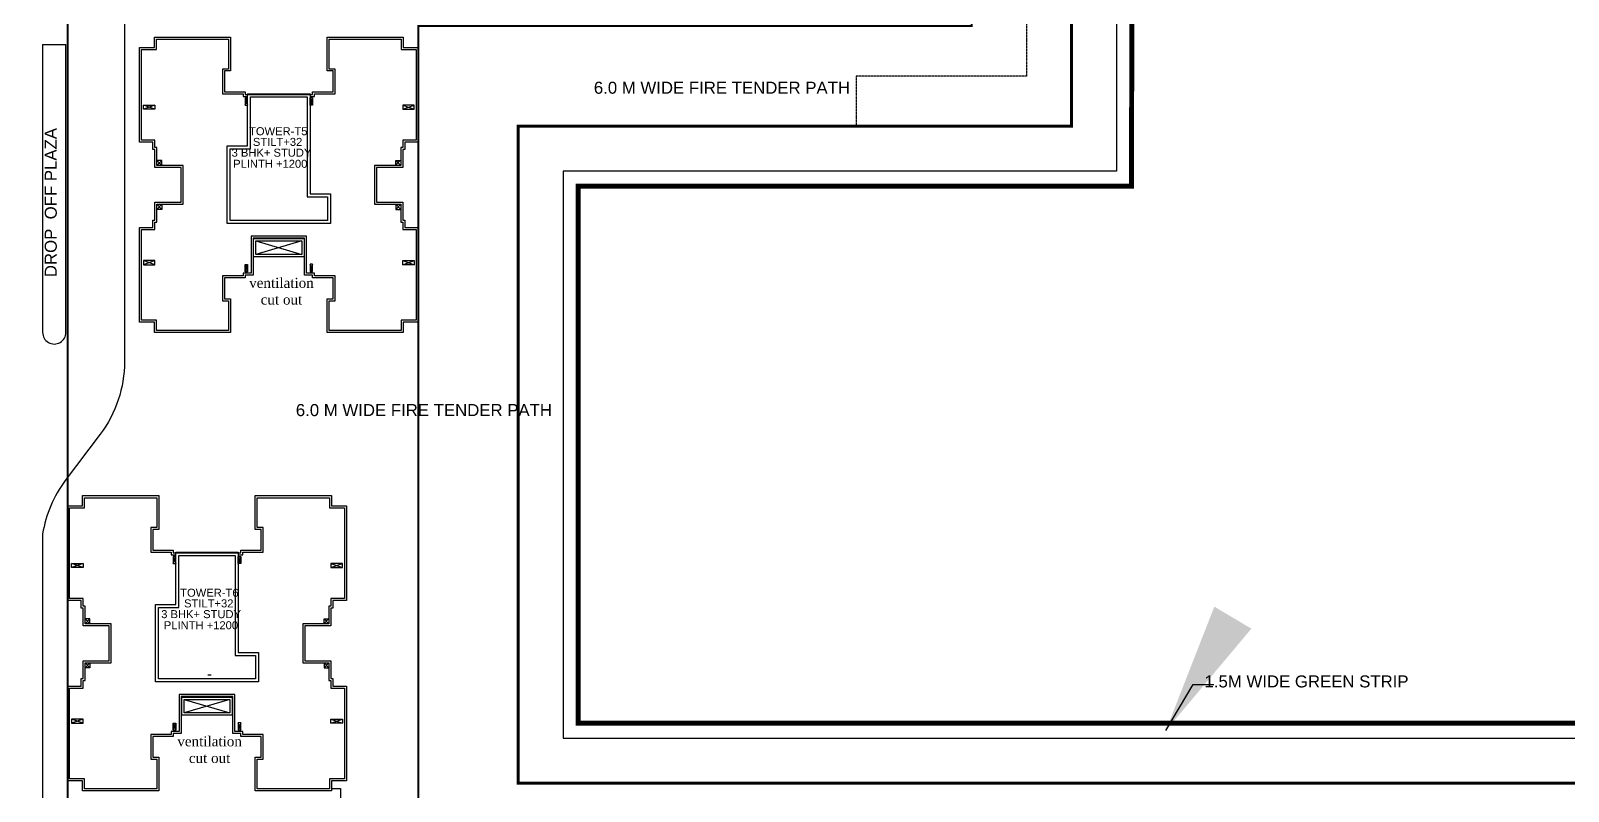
# Model space of a CAD drawing. Header units: millimetres. Extents: x 2061841 to 105821645, y -77612 to 48520811.
# Drawn here: x 105689495 to 105693013, y 48457421 to 48459160 of the extents above; entities that cross this region are included whole.
import ezdxf

# ---------------------------------------------------------------- set-up
doc = ezdxf.new("R2010")
doc.units = ezdxf.units.MM
doc.header["$LTSCALE"] = 10
doc.header["$MEASUREMENT"] = 0
for name, pattern in [('CENTER', [2, 1.25, -0.25, 0.25, -0.25]), ('DASHDOT', [1, 0.5, -0.25, 0, -0.25]), ('HIDDEN', [0.375, 0.25, -0.125])]:
    doc.linetypes.add(name, pattern=pattern)
for name, color, linetype in [('AC-GRND', 1, 'Continuous'), ('AC-ROAD', 4, 'Continuous'), ('S-OPENING', 6, 'Continuous'), ('SHEET-TEXT', 7, 'Continuous')]:
    doc.layers.add(name, color=color, linetype=linetype)
doc.styles.add('Century', font='swiss.ttf')
doc.styles.add('DIM', font='arial.ttf')
doc.styles.add('Times', font='times.ttf')
doc.dimstyles.new('Dim-0300', dxfattribs={"dimscale": 300, "dimtxt": 1.5, "dimasz": 1, "dimexe": 0.75, "dimexo": 0.5, "dimgap": 0.75, "dimtad": 1, "dimdec": 0, "dimzin": 1, "dimdsep": 46, "dimtxsty": 'DIM', "dimblk": 'ARCHTICK', "dimcen": 2, "dimdle": 0.75, "dimclrd": 54, "dimclre": 54, "dimclrt": 256, "dimazin": 2, "dimtfac": 1, "dimtdec": 0, "dimtix": 1, "dimtmove": 0, "dimatfit": 3, "dimfxl": 1, "dimlwd": -1, "dimlwe": -1, "dimarcsym": 0})

# ---------------------------------------------------------------- blocks, each defined once
blk = doc.blocks.new('_ArchTick')
at = {"color": 0, "linetype": 'ByBlock', "const_width": 0.15}
blk.add_lwpolyline([(-0.5, -0.5), (0.5, 0.5)], dxfattribs=at)
blk = doc.blocks.new('A$C82ecaa04')
at = {"layer": 'AC-GRND', "color": 2, "linetype": 'HIDDEN', "ltscale": 5}
blk.add_lwpolyline([(52671, -54347), (52671, -66347), (96841, -66047), (146543, -109977), (146544, -130680), (142044, -130680), (142044, -170041), (125008, -170041), (125008, -175041), (91225, -175041), (91225, -240684), (225330, -240684)], dxfattribs=at)
blk = doc.blocks.new('TOWER-A TYPICAL FLOOR FRAMING PLAN N')
at = {"layer": 'AC-ROAD', "elevation": 101.1}
blk.add_lwpolyline([(102927183.8, 48555442.4), (102927203.8, 48555442.4), (102927203.8, 48555034.8)], dxfattribs=at)
at = {"layer": 'SHEET-TEXT', "color": 8}
for p, q in [((102926522.1, 48557142.8, 101.1), (102926522.1, 48556485.1, 101.1)), ((102926522.1, 48557142.8, 101.1), (102926575.4, 48557142.8, 101.1)), ((102926575.4, 48556485.1, 101.1), (102926575.4, 48557142.8, 101.1)), ((102926522.1, 48555557.9, 101.1), (102926522.1, 48554701.4, 101.1))]:
    blk.add_line(p, q, dxfattribs=at)
at = {"layer": 'SHEET-TEXT', "ltscale": 0.5}
for p, q in [((102926748.2, 48556924.5, 101.1), (102926748.2, 48557131.7, 101.1)), ((102926748.2, 48557131.7, 101.1), (102926782.5, 48557131.7, 101.1)), ((102926782.5, 48557131.7, 101.1), (102926782.5, 48557155.1, 101.1)), ((102926782.5, 48557155.1, 101.1), (102926947.5, 48557155.1, 101.1)), ((102926947.5, 48557155.1, 101.1), (102926947.5, 48557087, 101.1)), ((102927177.5, 48557087, 101.1), (102927177.5, 48557155.1, 101.1)), ((102927177.5, 48557155.1, 101.1), (102927342.4, 48557155.1, 101.1)), ((102927342.4, 48557155.1, 101.1), (102927342.4, 48557131.7, 101.1)), ((102927342.4, 48557131.7, 101.1), (102927376.8, 48557131.7, 101.1)), ((102927376.8, 48557131.7, 101.1), (102927376.8, 48556924.5, 101.1)), ((102926947.5, 48557087, 101.1), (102926933.8, 48557087, 101.1)), ((102926933.8, 48557087, 101.1), (102926933.8, 48557030.3, 101.1)), ((102927191.2, 48557087, 101.1), (102927177.5, 48557087, 101.1)), ((102927191.2, 48557030.3, 101.1), (102927191.2, 48557087, 101.1)), ((102926933.8, 48557030.3, 101.1), (102926980.7, 48557030.3, 101.1)), ((102926980.7, 48557030.3, 101.1), (102926980.7, 48557024.5, 101.1)), ((102926980.7, 48557024.5, 101.1), (102926991, 48557024.5, 101.1)), ((102927134, 48557024.5, 101.1), (102927144.3, 48557024.5, 101.1)), ((102927144.3, 48557024.5, 101.1), (102927144.3, 48557030.3, 101.1)), ((102927144.3, 48557030.3, 101.1), (102927191.2, 48557030.3, 101.1)), ((102926779.1, 48556924.5, 101.1), (102926748.2, 48556924.5, 101.1)), ((102926779.1, 48556907.3, 101.1), (102926779.1, 48556924.5, 101.1)), ((102927376.8, 48556924.5, 101.1), (102927345.9, 48556924.5, 101.1)), ((102927345.9, 48556924.5, 101.1), (102927345.9, 48556907.3, 101.1)), ((102926783.6, 48556907.3, 101.1), (102926779.1, 48556907.3, 101.1)), ((102926783.6, 48556866.7, 101.1), (102926783.6, 48556907.3, 101.1)), ((102927345.9, 48556907.3, 101.1), (102927341.3, 48556907.3, 101.1)), ((102927341.3, 48556907.3, 101.1), (102927341.3, 48556866.7, 101.1)), ((102926843.4, 48556866.7, 101.1), (102926783.6, 48556866.7, 101.1)), ((102926843.4, 48556822.2, 101.1), (102926843.4, 48556866.7, 101.1)), ((102927341.3, 48556866.7, 101.1), (102927281.6, 48556866.7, 101.1)), ((102927281.6, 48556866.7, 101.1), (102927281.6, 48556822.2, 101.1)), ((102926843.4, 48556777.7, 101.1), (102926843.4, 48556822.2, 101.1)), ((102927281.6, 48556822.2, 101.1), (102927281.6, 48556777.7, 101.1)), ((102926783.6, 48556737.1, 101.1), (102926783.6, 48556777.7, 101.1)), ((102926783.6, 48556777.7, 101.1), (102926843.4, 48556777.7, 101.1)), ((102927281.6, 48556777.7, 101.1), (102927341.3, 48556777.7, 101.1)), ((102927341.3, 48556777.7, 101.1), (102927341.3, 48556737.1, 101.1)), ((102926779.1, 48556719.9, 101.1), (102926779.1, 48556737.1, 101.1)), ((102926779.1, 48556737.1, 101.1), (102926783.6, 48556737.1, 101.1)), ((102927341.3, 48556737.1, 101.1), (102927345.9, 48556737.1, 101.1)), ((102927345.9, 48556737.1, 101.1), (102927345.9, 48556719.9, 101.1)), ((102926748.2, 48556512.7, 101.1), (102926748.2, 48556719.9, 101.1)), ((102926748.2, 48556719.9, 101.1), (102926779.1, 48556719.9, 101.1)), ((102927126, 48556705, 101.1), (102926999, 48556705, 101.1)), ((102926999, 48556705, 101.1), (102926999, 48556620.5, 101.1)), ((102927126, 48556620.5, 101.1), (102927126, 48556705, 101.1)), ((102927345.9, 48556719.9, 101.1), (102927376.8, 48556719.9, 101.1)), ((102927376.8, 48556719.9, 101.1), (102927376.8, 48556512.7, 101.1)), ((102926980.7, 48556614.1, 101.1), (102926933.8, 48556614.1, 101.1)), ((102926933.8, 48556614.1, 101.1), (102926933.8, 48556557.3, 101.1)), ((102926999, 48556620.5, 101.1), (102926980.7, 48556620.5, 101.1)), ((102926980.7, 48556620.5, 101.1), (102926980.7, 48556614.1, 101.1)), ((102927144.3, 48556620.5, 101.1), (102927126, 48556620.5, 101.1)), ((102927144.3, 48556614.1, 101.1), (102927144.3, 48556620.5, 101.1)), ((102927191.2, 48556614.1, 101.1), (102927144.3, 48556614.1, 101.1)), ((102927191.2, 48556557.3, 101.1), (102927191.2, 48556614.1, 101.1)), ((102926933.8, 48556557.3, 101.1), (102926947.5, 48556557.3, 101.1)), ((102926947.5, 48556557.3, 101.1), (102926947.5, 48556489.2, 101.1)), ((102927177.5, 48556489.2, 101.1), (102927177.5, 48556557.3, 101.1)), ((102927177.5, 48556557.3, 101.1), (102927191.2, 48556557.3, 101.1)), ((102926782.5, 48556512.7, 101.1), (102926748.2, 48556512.7, 101.1)), ((102926782.5, 48556489.2, 101.1), (102926782.5, 48556512.7, 101.1)), ((102927376.8, 48556512.7, 101.1), (102927342.4, 48556512.7, 101.1)), ((102927342.4, 48556512.7, 101.1), (102927342.4, 48556489.2, 101.1)), ((102926947.5, 48556489.2, 101.1), (102926782.5, 48556489.2, 101.1)), ((102927342.4, 48556489.2, 101.1), (102927177.5, 48556489.2, 101.1)), ((102926618.2, 48556083.7, 101.1), (102926618.2, 48556107.1, 101.1)), ((102926618.2, 48556107.1, 101.1), (102926783.1, 48556107.1, 101.1)), ((102926783.1, 48556107.1, 101.1), (102926783.1, 48556039, 101.1)), ((102927013.1, 48556039, 101.1), (102927013.1, 48556107.1, 101.1)), ((102927013.1, 48556107.1, 101.1), (102927178.1, 48556107.1, 101.1)), ((102927178.1, 48556107.1, 101.1), (102927178.1, 48556083.7, 101.1)), ((102926583.8, 48555876.5, 101.1), (102926583.8, 48556083.7, 101.1)), ((102926583.8, 48556083.7, 101.1), (102926618.2, 48556083.7, 101.1)), ((102927178.1, 48556083.7, 101.1), (102927212.4, 48556083.7, 101.1)), ((102927212.4, 48556083.7, 101.1), (102927212.4, 48555876.5, 101.1)), ((102926783.1, 48556039, 101.1), (102926769.4, 48556039, 101.1)), ((102926769.4, 48556039, 101.1), (102926769.4, 48555982.3, 101.1)), ((102927026.8, 48556039, 101.1), (102927013.1, 48556039, 101.1)), ((102927026.8, 48555982.3, 101.1), (102927026.8, 48556039, 101.1)), ((102926769.4, 48555982.3, 101.1), (102926816.3, 48555982.3, 101.1)), ((102926816.3, 48555982.3, 101.1), (102926816.3, 48555976.5, 101.1)), ((102926816.3, 48555976.5, 101.1), (102926826.6, 48555976.5, 101.1)), ((102926969.6, 48555976.5, 101.1), (102926979.9, 48555976.5, 101.1)), ((102926979.9, 48555976.5, 101.1), (102926979.9, 48555982.3, 101.1)), ((102926979.9, 48555982.3, 101.1), (102927026.8, 48555982.3, 101.1)), ((102926614.7, 48555876.5, 101.1), (102926583.8, 48555876.5, 101.1)), ((102926614.7, 48555859.3, 101.1), (102926614.7, 48555876.5, 101.1)), ((102926619.3, 48555859.3, 101.1), (102926614.7, 48555859.3, 101.1)), ((102926619.3, 48555818.7, 101.1), (102926619.3, 48555859.3, 101.1)), ((102927181.5, 48555859.3, 101.1), (102927176.9, 48555859.3, 101.1)), ((102927176.9, 48555859.3, 101.1), (102927176.9, 48555818.7, 101.1)), ((102927212.4, 48555876.5, 101.1), (102927181.5, 48555876.5, 101.1)), ((102927181.5, 48555876.5, 101.1), (102927181.5, 48555859.3, 101.1)), ((102926679, 48555818.7, 101.1), (102926619.3, 48555818.7, 101.1)), ((102926679, 48555774.2, 101.1), (102926679, 48555818.7, 101.1)), ((102927176.9, 48555818.7, 101.1), (102927117.2, 48555818.7, 101.1)), ((102927117.2, 48555818.7, 101.1), (102927117.2, 48555774.2, 101.1)), ((102926679, 48555729.7, 101.1), (102926679, 48555774.2, 101.1)), ((102927117.2, 48555774.2, 101.1), (102927117.2, 48555729.7, 101.1)), ((102926619.3, 48555689, 101.1), (102926619.3, 48555729.7, 101.1)), ((102926619.3, 48555729.7, 101.1), (102926679, 48555729.7, 101.1)), ((102927117.2, 48555729.7, 101.1), (102927176.9, 48555729.7, 101.1)), ((102927176.9, 48555729.7, 101.1), (102927176.9, 48555689, 101.1)), ((102926614.7, 48555671.9, 101.1), (102926614.7, 48555689, 101.1)), ((102926614.7, 48555689, 101.1), (102926619.3, 48555689, 101.1)), ((102927176.9, 48555689, 101.1), (102927181.5, 48555689, 101.1)), ((102927181.5, 48555689, 101.1), (102927181.5, 48555671.9, 101.1)), ((102926583.8, 48555464.7, 101.1), (102926583.8, 48555671.9, 101.1)), ((102926583.8, 48555671.9, 101.1), (102926614.7, 48555671.9, 101.1)), ((102926961.6, 48555657, 101.1), (102926834.6, 48555657, 101.1)), ((102926834.6, 48555657, 101.1), (102926834.6, 48555572.5, 101.1)), ((102926961.6, 48555572.5, 101.1), (102926961.6, 48555657, 101.1)), ((102927181.5, 48555671.9, 101.1), (102927212.4, 48555671.9, 101.1)), ((102927212.4, 48555671.9, 101.1), (102927212.4, 48555464.7, 101.1)), ((102926816.3, 48555566.1, 101.1), (102926769.4, 48555566.1, 101.1)), ((102926769.4, 48555566.1, 101.1), (102926769.4, 48555509.3, 101.1)), ((102926834.6, 48555572.5, 101.1), (102926816.3, 48555572.5, 101.1)), ((102926816.3, 48555572.5, 101.1), (102926816.3, 48555566.1, 101.1)), ((102926979.9, 48555572.5, 101.1), (102926961.6, 48555572.5, 101.1)), ((102926979.9, 48555566.1, 101.1), (102926979.9, 48555572.5, 101.1)), ((102927026.8, 48555566.1, 101.1), (102926979.9, 48555566.1, 101.1)), ((102927026.8, 48555509.3, 101.1), (102927026.8, 48555566.1, 101.1)), ((102926769.4, 48555509.3, 101.1), (102926783.1, 48555509.3, 101.1)), ((102926783.1, 48555509.3, 101.1), (102926783.1, 48555441.2, 101.1)), ((102927013.1, 48555441.2, 101.1), (102927013.1, 48555509.3, 101.1)), ((102927013.1, 48555509.3, 101.1), (102927026.8, 48555509.3, 101.1)), ((102926618.2, 48555464.7, 101.1), (102926583.8, 48555464.7, 101.1)), ((102926618.2, 48555441.2, 101.1), (102926618.2, 48555464.7, 101.1)), ((102926783.1, 48555441.2, 101.1), (102926618.2, 48555441.2, 101.1)), ((102927178.1, 48555441.2, 101.1), (102927013.1, 48555441.2, 101.1)), ((102927212.4, 48555464.7, 101.1), (102927178.1, 48555464.7, 101.1)), ((102927178.1, 48555464.7, 101.1), (102927178.1, 48555441.2, 101.1))]:
    blk.add_line(p, q, dxfattribs=at)
at = {"layer": 'SHEET-TEXT', "ltscale": 3500}
for p, q in [((102926985.2, 48557021, 101.1), (102926991, 48557004.4, 101.1)), ((102926985.2, 48557004.4, 101.1), (102926991, 48557021, 101.1)), ((102927139.7, 48557021, 101.1), (102927134, 48557004.4, 101.1)), ((102927139.7, 48557004.4, 101.1), (102927134, 48557021, 101.1)), ((102926779.1, 48556995.5, 101.1), (102926752.8, 48557004.7, 101.1)), ((102926779.1, 48557004.7, 101.1), (102926752.8, 48556995.5, 101.1)), ((102927345.9, 48556995.5, 101.1), (102927372.2, 48557004.7, 101.1)), ((102927345.9, 48557004.7, 101.1), (102927372.2, 48556995.5, 101.1)), ((102926783.6, 48556866.7, 101.1), (102926794.7, 48556878.1, 101.1)), ((102926783.6, 48556878.1, 101.1), (102926794.7, 48556866.7, 101.1)), ((102927340.1, 48556867.8, 101.1), (102927330.2, 48556878.1, 101.1)), ((102927340.1, 48556878.1, 101.1), (102927330.2, 48556867.8, 101.1)), ((102926783.6, 48556777.7, 101.1), (102926794.7, 48556766.2, 101.1)), ((102926783.6, 48556766.2, 101.1), (102926794.7, 48556777.7, 101.1)), ((102927341.3, 48556777.7, 101.1), (102927330.2, 48556766.2, 101.1)), ((102927341.3, 48556766.2, 101.1), (102927330.2, 48556777.7, 101.1)), ((102926779.1, 48556648.9, 101.1), (102926752.8, 48556639.7, 101.1)), ((102926779.1, 48556639.7, 101.1), (102926752.8, 48556648.9, 101.1)), ((102926985.2, 48556623.3, 101.1), (102926991, 48556640.5, 101.1)), ((102926985.2, 48556640.5, 101.1), (102926991, 48556623.3, 101.1)), ((102927139.7, 48556623.9, 101.1), (102927134, 48556640.5, 101.1)), ((102927139.7, 48556640.5, 101.1), (102927134, 48556623.9, 101.1)), ((102927345.9, 48556648.9, 101.1), (102927372.2, 48556639.7, 101.1)), ((102927345.9, 48556639.7, 101.1), (102927372.2, 48556648.9, 101.1)), ((102926820.9, 48555973, 101.1), (102926826.6, 48555956.4, 101.1)), ((102926820.9, 48555956.4, 101.1), (102926826.6, 48555973, 101.1)), ((102926975.4, 48555973, 101.1), (102926969.6, 48555956.4, 101.1)), ((102926975.4, 48555956.4, 101.1), (102926969.6, 48555973, 101.1)), ((102926614.7, 48555947.5, 101.1), (102926588.4, 48555956.7, 101.1)), ((102926614.7, 48555956.7, 101.1), (102926588.4, 48555947.5, 101.1)), ((102927181.5, 48555947.5, 101.1), (102927207.8, 48555956.7, 101.1)), ((102927181.5, 48555956.7, 101.1), (102927207.8, 48555947.5, 101.1)), ((102926619.3, 48555818.7, 101.1), (102926630.4, 48555830.1, 101.1)), ((102926619.3, 48555830.1, 101.1), (102926630.4, 48555818.7, 101.1)), ((102927175.8, 48555819.8, 101.1), (102927165.8, 48555830.1, 101.1)), ((102927175.8, 48555830.1, 101.1), (102927165.8, 48555819.8, 101.1)), ((102926619.3, 48555729.7, 101.1), (102926630.4, 48555718.2, 101.1)), ((102926619.3, 48555718.2, 101.1), (102926630.4, 48555729.7, 101.1)), ((102927176.9, 48555729.7, 101.1), (102927165.8, 48555718.2, 101.1)), ((102927176.9, 48555718.2, 101.1), (102927165.8, 48555729.7, 101.1)), ((102926614.7, 48555600.8, 101.1), (102926588.4, 48555591.7, 101.1)), ((102926614.7, 48555591.7, 101.1), (102926588.4, 48555600.8, 101.1)), ((102926820.9, 48555575.3, 101.1), (102926826.6, 48555592.5, 101.1)), ((102926820.9, 48555592.5, 101.1), (102926826.6, 48555575.3, 101.1)), ((102926975.4, 48555575.9, 101.1), (102926969.6, 48555592.5, 101.1)), ((102926975.4, 48555592.5, 101.1), (102926969.6, 48555575.9, 101.1)), ((102927181.5, 48555600.8, 101.1), (102927207.8, 48555591.7, 101.1)), ((102927181.5, 48555591.7, 101.1), (102927207.8, 48555600.8, 101.1))]:
    blk.add_line(p, q, dxfattribs=at)
at = {"layer": 'SHEET-TEXT'}
for p, q in [((102927010, 48556694, 101.1), (102927115, 48556663.1, 101.1)), ((102927115, 48556694, 101.1), (102927010, 48556663.1, 101.1)), ((102926907.4, 48555701.2, 101.1), (102926900.2, 48555701.2, 101.1)), ((102926845.6, 48555646, 101.1), (102926950.6, 48555615, 101.1)), ((102926950.6, 48555646, 101.1), (102926845.6, 48555615, 101.1))]:
    blk.add_line(p, q, dxfattribs=at)
at = {"layer": 'SHEET-TEXT', "linetype": 'CENTER', "ltscale": 3, "const_width": 11.4, "elevation": 101.1}
blk.add_lwpolyline([(102929015.5, 48558913.6), (102929013.3, 48556819.3), (102927747.5, 48556819.3), (102927747.5, 48555591.8), (102930816.1, 48555591.8)], dxfattribs=at)
at = {"layer": 'SHEET-TEXT', "color": 8, "elevation": 101.1}
blk.add_lwpolyline([(102926271.7, 48554290.8), (102926247.5, 48554311.4), (102926247.5, 48559615.4), (102925557, 48559615.4), (102925557, 48560927.6), (102926273.8, 48560927.6), (102926830.9, 48560438.5), (102926830.9, 48559546.7), (102927846.8, 48559546.7), (102928978.9, 48558552.9), (102928978.9, 48556853.6), (102927713.1, 48556853.6), (102927713.1, 48555557.5), (102930781.8, 48555557.5), (102930781.8, 48555519.1), (102932316.1, 48555519.1), (102932316.1, 48555404.1), (102932811.9, 48555404.1), (102932991.5, 48555245.2), (102932481.6, 48554130.2), (102930781.8, 48554130.2), (102930781.8, 48554091.8), (102926506, 48554091.8), (102926490.8, 48554104.7)], dxfattribs=at)
at = {"layer": 'SHEET-TEXT', "color": 8, "linetype": 'DASHDOT', "ltscale": 5, "const_width": 6.86, "elevation": 101.1}
blk.add_lwpolyline([(102932213.1, 48555416.2), (102930678.8, 48555416.2), (102930678.8, 48555454.5), (102927610.2, 48555454.5), (102927610.2, 48556956.6), (102928876, 48556956.6), (102928876, 48558445.4), (102927738.7, 48559443.8), (102926727.9, 48559443.8), (102926727.9, 48560331), (102926165.6, 48560824.6), (102925660, 48560824.6), (102925660, 48559718.3), (102926350.4, 48559718.3), (102926350.4, 48554419.1), (102926614.5, 48554194.8), (102930678.8, 48554194.8), (102930678.8, 48554233.2), (102932415.3, 48554233.2), (102932866.1, 48555218.6), (102932772.9, 48555301.1), (102932213.1, 48555301.1)], close=True, dxfattribs=at)
at = {"layer": 'SHEET-TEXT', "color": 8, "linetype": 'HIDDEN', "ltscale": 10, "const_width": 4.58, "elevation": 101.1}
blk.add_lwpolyline([(102928647.1, 48558402.6), (102928647.1, 48557185.4), (102927381.3, 48557185.4), (102927381.3, 48555225.7), (102930450, 48555225.7), (102930450, 48555187.3), (102931984.3, 48555187.3), (102931984.3, 48555072.3), (102932547.6, 48555072.3), (102932268.5, 48554462), (102930450, 48554462), (102930450, 48554423.6), (102926627.9, 48554423.6), (102926579.3, 48554464.9), (102926579.3, 48559214.9), (102927721.8, 48559214.9)], close=True, dxfattribs=at)
at = {"layer": 'SHEET-TEXT', "color": 8, "elevation": 101.1}
blk.add_lwpolyline([(102926709.3, 48557243.9), (102926709.3, 48556417.8, -0.162801), (102926654, 48556252.6), (102926573.9, 48556146.2, 0.122418), (102926522.1, 48556024.3), (102926522.1, 48555557.9)], format="xyb", dxfattribs=at)
at = {"layer": 'SHEET-TEXT', "ltscale": 0.5, "elevation": 101.1}
for points in [[(102927121.4, 48556615.9), (102927121.4, 48556700.5), (102927003.5, 48556700.5), (102927003.5, 48556615.9), (102926985.2, 48556615.9), (102926985.2, 48556609.5), (102926938.3, 48556609.5), (102926938.3, 48556561.9), (102926952.1, 48556561.9), (102926952.1, 48556484.7), (102926777.9, 48556484.7), (102926777.9, 48556508.1), (102926743.6, 48556508.1), (102926743.6, 48556724.5), (102926774.5, 48556724.5), (102926774.5, 48556741.6), (102926779.1, 48556741.6), (102926779.1, 48556782.3), (102926838.8, 48556782.3), (102926838.8, 48556822.2), (102926838.8, 48556862.1), (102926779.1, 48556862.1), (102926779.1, 48556902.7), (102926774.5, 48556902.7), (102926774.5, 48556919.9), (102926743.6, 48556919.9), (102926743.6, 48557136.2), (102926777.9, 48557136.2), (102926777.9, 48557159.7), (102926952.1, 48557159.7), (102926952.1, 48557082.5), (102926938.3, 48557082.5), (102926938.3, 48557034.9), (102926985.2, 48557034.9), (102926985.2, 48557029), (102926991, 48557029)], [(102927134, 48557029), (102927139.7, 48557029), (102927139.7, 48557034.9), (102927186.6, 48557034.9), (102927186.6, 48557082.5), (102927172.9, 48557082.5), (102927172.9, 48557159.7), (102927347, 48557159.7), (102927347, 48557136.2), (102927381.3, 48557136.2), (102927381.3, 48556919.9), (102927350.4, 48556919.9), (102927350.4, 48556902.7), (102927345.9, 48556902.7), (102927345.9, 48556862.1), (102927286.1, 48556862.1), (102927286.1, 48556822.2), (102927286.1, 48556782.3), (102927345.9, 48556782.3), (102927345.9, 48556741.6), (102927350.4, 48556741.6), (102927350.4, 48556724.5), (102927381.3, 48556724.5), (102927381.3, 48556508.1), (102927347, 48556508.1), (102927347, 48556484.7), (102927172.9, 48556484.7), (102927172.9, 48556561.9), (102927186.6, 48556561.9), (102927186.6, 48556609.5), (102927139.7, 48556609.5), (102927139.7, 48556615.9), (102927121.4, 48556615.9)], [(102926957, 48555567.9), (102926957, 48555652.4), (102926839.2, 48555652.4), (102926839.2, 48555567.9), (102926820.9, 48555567.9), (102926820.9, 48555561.5), (102926774, 48555561.5), (102926774, 48555513.9), (102926787.7, 48555513.9), (102926787.7, 48555436.7), (102926613.6, 48555436.7), (102926613.6, 48555460.1), (102926579.3, 48555460.1), (102926579.3, 48555676.5), (102926610.1, 48555676.5), (102926610.1, 48555693.6), (102926614.7, 48555693.6), (102926614.7, 48555734.2), (102926674.4, 48555734.2), (102926674.4, 48555774.2), (102926674.4, 48555814.1), (102926614.7, 48555814.1), (102926614.7, 48555854.7), (102926610.1, 48555854.7), (102926610.1, 48555871.9), (102926579.3, 48555871.9), (102926579.3, 48556088.2), (102926613.6, 48556088.2), (102926613.6, 48556111.7), (102926787.7, 48556111.7), (102926787.7, 48556034.5), (102926774, 48556034.5), (102926774, 48555986.9), (102926820.9, 48555986.9), (102926820.9, 48555981), (102926826.6, 48555981)], [(102926969.6, 48555981), (102926975.4, 48555981), (102926975.4, 48555986.9), (102927022.3, 48555986.9), (102927022.3, 48556034.5), (102927008.5, 48556034.5), (102927008.5, 48556111.7), (102927182.7, 48556111.7), (102927182.7, 48556088.2), (102927217, 48556088.2), (102927217, 48555871.9), (102927186.1, 48555871.9), (102927186.1, 48555854.7), (102927181.5, 48555854.7), (102927181.5, 48555814.1), (102927121.8, 48555814.1), (102927121.8, 48555774.2), (102927121.8, 48555734.2), (102927181.5, 48555734.2), (102927181.5, 48555693.6), (102927186.1, 48555693.6), (102927186.1, 48555676.5), (102927217, 48555676.5), (102927217, 48555460.1), (102927182.7, 48555460.1), (102927182.7, 48555436.7), (102927008.5, 48555436.7), (102927008.5, 48555513.9), (102927022.3, 48555513.9), (102927022.3, 48555561.5), (102926975.4, 48555561.5), (102926975.4, 48555567.9), (102926957, 48555567.9)]]:
    blk.add_lwpolyline(points, dxfattribs=at)
at = {"layer": 'SHEET-TEXT', "color": 1, "ltscale": 0.5, "elevation": 101.1}
for points in [[(102926985.2, 48557029), (102927139.7, 48557029), (102927139.7, 48557034.9), (102927186.6, 48557034.9), (102927186.6, 48557082.5), (102927172.9, 48557082.5), (102927172.9, 48557159.7), (102927347, 48557159.7), (102927347, 48557136.2), (102927381.3, 48557136.2), (102927381.3, 48556919.9), (102927350.4, 48556919.9), (102927350.4, 48556902.7), (102927345.9, 48556902.7), (102927345.9, 48556862.1), (102927286.1, 48556862.1), (102927286.1, 48556822.2), (102927286.1, 48556782.3), (102927345.9, 48556782.3), (102927345.9, 48556741.6), (102927350.4, 48556741.6), (102927350.4, 48556724.5), (102927381.3, 48556724.5), (102927381.3, 48556508.1), (102927347, 48556508.1), (102927347, 48556484.7), (102927172.9, 48556484.7), (102927172.9, 48556561.9), (102927186.6, 48556561.9), (102927186.6, 48556609.5), (102927139.7, 48556609.5), (102927139.7, 48556615.9), (102927121.4, 48556615.9), (102927121.4, 48556700.5), (102927003.5, 48556700.5), (102927003.5, 48556615.9), (102926985.2, 48556615.9), (102926985.2, 48556609.5), (102926938.3, 48556609.5), (102926938.3, 48556561.9), (102926952.1, 48556561.9), (102926952.1, 48556484.7), (102926777.9, 48556484.7), (102926777.9, 48556508.1), (102926743.6, 48556508.1), (102926743.6, 48556724.5), (102926774.5, 48556724.5), (102926774.5, 48556741.6), (102926779.1, 48556741.6), (102926779.1, 48556782.3), (102926838.8, 48556782.3), (102926838.8, 48556822.2), (102926838.8, 48556862.1), (102926779.1, 48556862.1), (102926779.1, 48556902.7), (102926774.5, 48556902.7), (102926774.5, 48556919.9), (102926743.6, 48556919.9), (102926743.6, 48557136.2), (102926777.9, 48557136.2), (102926777.9, 48557159.7), (102926952.1, 48557159.7), (102926952.1, 48557082.5), (102926938.3, 48557082.5), (102926938.3, 48557034.9), (102926985.2, 48557034.9), (102926985.2, 48557029), (102926991, 48557029)], [(102926820.9, 48555981), (102926975.4, 48555981), (102926975.4, 48555986.9), (102927022.3, 48555986.9), (102927022.3, 48556034.5), (102927008.5, 48556034.5), (102927008.5, 48556111.7), (102927182.7, 48556111.7), (102927182.7, 48556088.2), (102927217, 48556088.2), (102927217, 48555871.9), (102927186.1, 48555871.9), (102927186.1, 48555854.7), (102927181.5, 48555854.7), (102927181.5, 48555814.1), (102927121.8, 48555814.1), (102927121.8, 48555774.2), (102927121.8, 48555734.2), (102927181.5, 48555734.2), (102927181.5, 48555693.6), (102927186.1, 48555693.6), (102927186.1, 48555676.5), (102927217, 48555676.5), (102927217, 48555460.1), (102927182.7, 48555460.1), (102927182.7, 48555436.7), (102927008.5, 48555436.7), (102927008.5, 48555513.9), (102927022.3, 48555513.9), (102927022.3, 48555561.5), (102926975.4, 48555561.5), (102926975.4, 48555567.9), (102926957, 48555567.9), (102926957, 48555652.4), (102926839.2, 48555652.4), (102926839.2, 48555567.9), (102926820.9, 48555567.9), (102926820.9, 48555561.5), (102926774, 48555561.5), (102926774, 48555513.9), (102926787.7, 48555513.9), (102926787.7, 48555436.7), (102926613.6, 48555436.7), (102926613.6, 48555460.1), (102926579.3, 48555460.1), (102926579.3, 48555676.5), (102926610.1, 48555676.5), (102926610.1, 48555693.6), (102926614.7, 48555693.6), (102926614.7, 48555734.2), (102926674.4, 48555734.2), (102926674.4, 48555774.2), (102926674.4, 48555814.1), (102926614.7, 48555814.1), (102926614.7, 48555854.7), (102926610.1, 48555854.7), (102926610.1, 48555871.9), (102926579.3, 48555871.9), (102926579.3, 48556088.2), (102926613.6, 48556088.2), (102926613.6, 48556111.7), (102926787.7, 48556111.7), (102926787.7, 48556034.5), (102926774, 48556034.5), (102926774, 48555986.9), (102926820.9, 48555986.9), (102926820.9, 48555981), (102926826.6, 48555981)]]:
    blk.add_lwpolyline(points, dxfattribs=at)
at = {"layer": 'SHEET-TEXT', "elevation": 101.1}
for points in [[(102926944.4, 48556734.1), (102926944.4, 48556911.2), (102926991, 48556911.2), (102926991, 48557030.2), (102927134, 48557030.2), (102927134, 48556801.4), (102927180.5, 48556801.4), (102927180.5, 48556734.1)], [(102926951.3, 48556741), (102926951.3, 48556904.3), (102926997.8, 48556904.3), (102926997.8, 48557023.3), (102927127.1, 48557023.3), (102927127.1, 48556794.5), (102927173.7, 48556794.5), (102927173.7, 48556741)], [(102927004.7, 48556699.3), (102927120.2, 48556699.3), (102927120.2, 48556657.8), (102927004.7, 48556657.8)], [(102927010, 48556694), (102927115, 48556694), (102927115, 48556663.1), (102927010, 48556663.1)], [(102926780.1, 48555686.1), (102926780.1, 48555863.2), (102926826.6, 48555863.2), (102926826.6, 48555982.2), (102926969.6, 48555982.2), (102926969.6, 48555753.3), (102927016.2, 48555753.3), (102927016.2, 48555686.1)], [(102926786.9, 48555692.9), (102926786.9, 48555856.3), (102926833.5, 48555856.3), (102926833.5, 48555975.3), (102926962.8, 48555975.3), (102926962.8, 48555746.5), (102927009.3, 48555746.5), (102927009.3, 48555692.9)], [(102926840.3, 48555651.3), (102926955.9, 48555651.3), (102926955.9, 48555609.8), (102926840.3, 48555609.8)], [(102926845.6, 48555646), (102926950.6, 48555646), (102926950.6, 48555615), (102926845.6, 48555615)]]:
    blk.add_lwpolyline(points, close=True, dxfattribs=at)
at = {"layer": 'SHEET-TEXT', "ltscale": 3500, "elevation": 101.1}
for points in [[(102926985.2, 48557021), (102926985.2, 48557004.4), (102926991, 48557004.4), (102926991, 48557021)], [(102927139.7, 48557021), (102927139.7, 48557004.4), (102927134, 48557004.4), (102927134, 48557021)], [(102926779.1, 48557004.7), (102926779.1, 48556995.5), (102926752.8, 48556995.5), (102926752.8, 48557004.7)], [(102927345.9, 48557004.7), (102927345.9, 48556995.5), (102927372.2, 48556995.5), (102927372.2, 48557004.7)], [(102926779.1, 48556639.7), (102926779.1, 48556648.9), (102926752.8, 48556648.9), (102926752.8, 48556639.7)], [(102926985.2, 48556623.3), (102926985.2, 48556639.9), (102926991, 48556639.9), (102926991, 48556623.3)], [(102927139.7, 48556623.9), (102927139.7, 48556640.5), (102927134, 48556640.5), (102927134, 48556623.9)], [(102927345.9, 48556639.7), (102927345.9, 48556648.9), (102927372.2, 48556648.9), (102927372.2, 48556639.7)], [(102926820.9, 48555973), (102926820.9, 48555956.4), (102926826.6, 48555956.4), (102926826.6, 48555973)], [(102926975.4, 48555973), (102926975.4, 48555956.4), (102926969.6, 48555956.4), (102926969.6, 48555973)], [(102926614.7, 48555956.7), (102926614.7, 48555947.5), (102926588.4, 48555947.5), (102926588.4, 48555956.7)], [(102927181.5, 48555956.7), (102927181.5, 48555947.5), (102927207.8, 48555947.5), (102927207.8, 48555956.7)], [(102926614.7, 48555591.7), (102926614.7, 48555600.8), (102926588.4, 48555600.8), (102926588.4, 48555591.7)], [(102926820.9, 48555575.3), (102926820.9, 48555591.9), (102926826.6, 48555591.9), (102926826.6, 48555575.3)], [(102926975.4, 48555575.9), (102926975.4, 48555592.5), (102926969.6, 48555592.5), (102926969.6, 48555575.9)], [(102927181.5, 48555591.7), (102927181.5, 48555600.8), (102927207.8, 48555600.8), (102927207.8, 48555591.7)]]:
    blk.add_lwpolyline(points, close=True, dxfattribs=at)
for points in [[(102926794.7, 48556866.7), (102926794.7, 48556878.1), (102926783.6, 48556878.1)], [(102927330.2, 48556867.8), (102927330.2, 48556878.1), (102927340.1, 48556878.1)], [(102926794.7, 48556777.7), (102926794.7, 48556766.2), (102926783.6, 48556766.2)], [(102927330.2, 48556777.7), (102927330.2, 48556766.2), (102927341.3, 48556766.2)], [(102926630.4, 48555818.7), (102926630.4, 48555830.1), (102926619.3, 48555830.1)], [(102927165.8, 48555819.8), (102927165.8, 48555830.1), (102927175.8, 48555830.1)], [(102926630.4, 48555729.7), (102926630.4, 48555718.2), (102926619.3, 48555718.2)], [(102927165.8, 48555729.7), (102927165.8, 48555718.2), (102927176.9, 48555718.2)]]:
    blk.add_lwpolyline(points, dxfattribs=at)
at = {"layer": 'SHEET-TEXT', "color": 8}
blk.add_arc((102926548.7, 48556485, 101.1), 26.7, 179.7706, 0.2294, dxfattribs=at)
at = {"layer": 'SHEET-TEXT', "xscale": 0.0228823837028751, "yscale": 0.0228823837028751, "zscale": 0.0228823837028751}
blk.add_blockref('A$C82ecaa04', (102925522.7, 48560961.9, 101.1), dxfattribs=at)
at = {"layer": 'SHEET-TEXT', "style": 'Century'}
for s, height, p in [('6.0 M WIDE FIRE TENDER PATH', 27.459, (102927783.1, 48557030.5, 101.1)), ('TOWER-T5', 18.31, (102926994.3, 48556935.6, 101.1)), ('STILT+32', 18.31, (102927003.1, 48556911.2, 101.1)), ('3 BHK+ STUDY', 18.306, (102926954.3, 48556886.6, 101.1)), ('PLINTH +1200', 18.306, (102926957.9, 48556861.2, 101.1)), ('6.0 M WIDE FIRE TENDER PATH', 27.459, (102927101.3, 48556293.6, 101.1)), ('TOWER-T6', 18.31, (102926836.8, 48555880.7, 101.1)), ('STILT+32', 18.31, (102926845.6, 48555856.3, 101.1)), ('3 BHK+ STUDY', 18.306, (102926793.3, 48555831.7, 101.1)), ('PLINTH +1200', 18.306, (102926799.3, 48555806.3, 101.1))]:
    blk.add_text(s, height=height, dxfattribs=at).set_placement(p)
at = {"layer": 'SHEET-TEXT', "insert": (102926526.9, 48556572.1, 101.1), "char_height": 27.459, "width": 419.144, "attachment_point": 1, "rotation": 90, "style": 'Century'}
blk.add_mtext('\\pxqc;DROP  OFF PLAZA', dxfattribs=at)
at = {"layer": 'SHEET-TEXT', "attachment_point": 1}
for s, insert, char_height, width, style in [('\\pxqc;ventilation cut out', (102926990.5, 48556609.6, 101.1), 22.882, 155.916, 'Times'), ('\\pxqc;1.5M WIDE GREEN STRIP', (102929139.5, 48555700.8, 101.1), 27.459, 548.198, 'Century'), ('\\pxqc;ventilation cut out', (102926826.1, 48555561.6, 101.1), 22.882, 155.916, 'Times')]:
    blk.add_mtext(s, dxfattribs=dict(at, insert=insert, char_height=char_height, width=width, style=style))
at = {"layer": 'SHEET-TEXT', "color": 8}
blk.add_leader([(102929091.8, 48555574.9, 101.1), (102929154.4, 48555680.3, 101.1), (102929201.7, 48555680.3, 101.1)], dimstyle='Dim-0300', override={"dimgap": 0.75, "dimtad": 0}, dxfattribs=at)

msp = doc.modelspace()

# ---------------------------------------------------------------- block references
at = {"layer": 'S-OPENING'}
msp.add_blockref('TOWER-A TYPICAL FLOOR FRAMING PLAN N', (2763000.3, -98014.7), dxfattribs=at)

doc.saveas('drawing.dxf')
